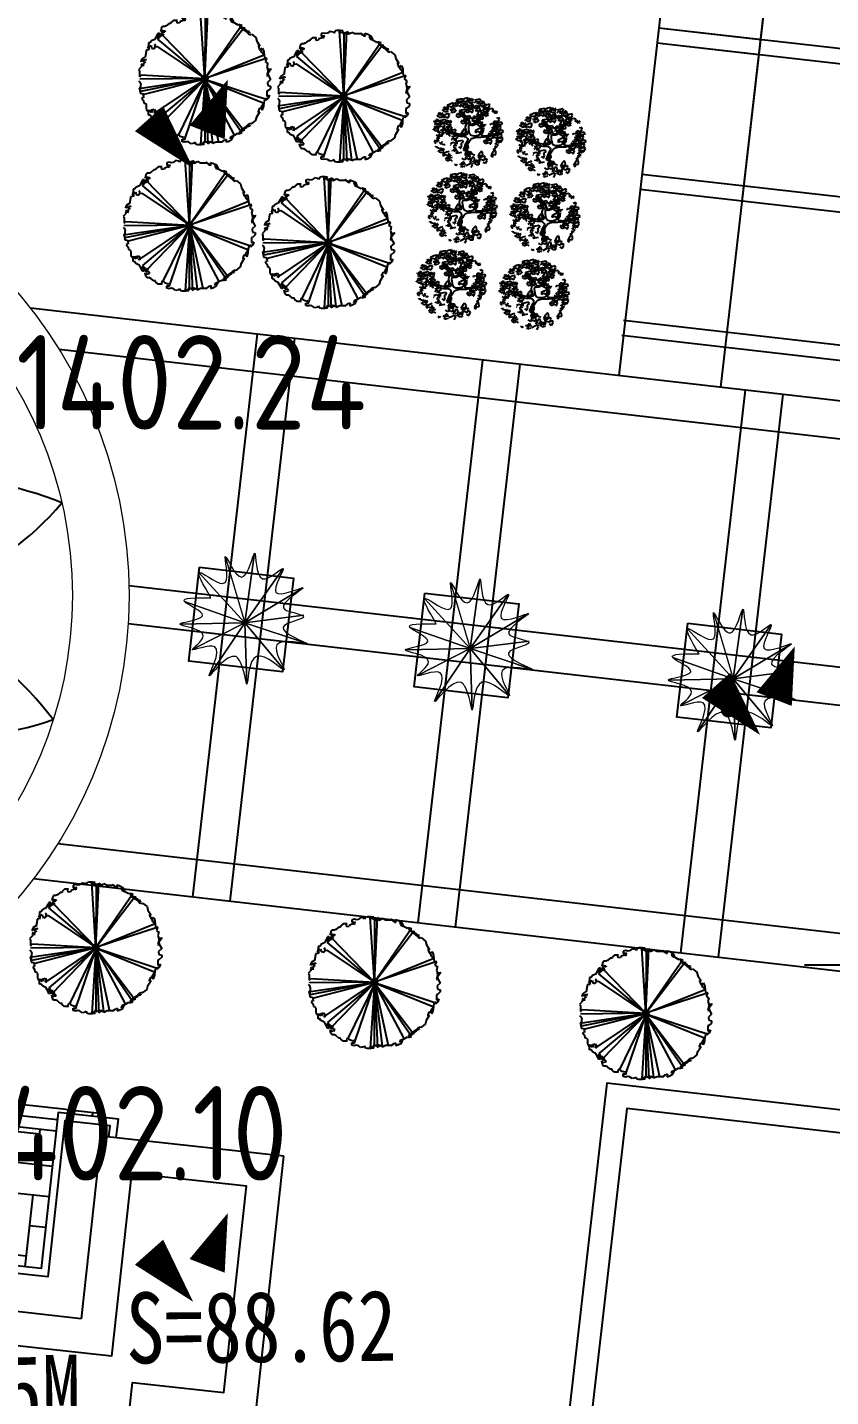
# Model space of a CAD drawing. Extents: x -2226 to 12369489, y -12501589 to 2275.
# Drawn here: x 5664006.45 to 5664027.7, y -6548018.84 to -6547982.6 of the extents above; entities that cross this region are included whole.
import ezdxf
from ezdxf.enums import TextEntityAlignment as Align

# ---------------------------------------------------------------- set-up
doc = ezdxf.new("R2010")
doc.units = 0
doc.header["$LTSCALE"] = 1000
doc.header["$MEASUREMENT"] = 0
doc.layers.get('0').update_dxf_attribs({"linetype": 'CONTINUOUS'})
for name, color, linetype in [('0-road', 33, 'CONTINUOUS'), ('0-tree', 93, 'CONTINUOUS'), ('2222', 7, 'CONTINUOUS'), ('GN-树木', 7, 'CONTINUOUS'), ('JZ', 2, 'CONTINUOUS'), ('PUB_TEXT', 7, 'CONTINUOUS'), ('TREE', 94, 'CONTINUOUS'), ('WALL', 2, 'CONTINUOUS'), ('台阶', 33, 'CONTINUOUS'), ('周边地形图', 8, 'CONTINUOUS'), ('树', 85, 'CONTINUOUS'), ('灌木', 94, 'CONTINUOUS'), ('绿线', 3, 'CONTINUOUS'), ('铺地', 25, 'CONTINUOUS')]:
    doc.layers.add(name, color=color, linetype=linetype)
doc.layers.add('景观', color=4, linetype='CONTINUOUS', lineweight=13)
doc.styles.add('HT', font='simhei.ttf', dxfattribs={"width": 0.8})
doc.styles.get("Standard").update_dxf_attribs({"font": 'GBENOR', "bigfont": 'GBCBIG'})

# ---------------------------------------------------------------- blocks, each defined once
blk = doc.blocks.new('gc090')
for points in [[(1.067, 1.447, 0, 1, 0), (0.52, 0.049, 1, 1, 0)], [(-1.016, 0.411, 1, 0, 0), (0.151, -0.902, 0, 0, 0)]]:
    blk.add_lwpolyline(points, format="xyseb")
blk = doc.blocks.new('13')
at = {"layer": 'WALL', "ltscale": 10}
for points in [[(4411217, -5844573), (4492217, -5844573), (4492217, -5831973), (4411217, -5831973)], [(4411817, -5843973), (4491617, -5843973), (4491617, -5832573), (4411817, -5832573)]]:
    blk.add_lwpolyline(points, close=True, dxfattribs=at)
blk = doc.blocks.new('ssss123')
at = {"layer": '景观'}
for radius in [9553, 8399]:
    blk.add_circle((-2618501, -7985776), radius, dxfattribs=at)
at = {"layer": '绿线', "color": 251}
blk.add_lwpolyline([(-2614602, -7978336, 0.3575), (-2617728, -7982899, 1.155828)], format="xyb", dxfattribs=at)
for radius in [2979, 2499]:
    blk.add_circle((-2618501, -7985776), radius, dxfattribs=at)
for centre, major_axis, start_param, end_param in [((-2613051, -7981342), (-1, 6503), 0.916038, 1.816366), ((-2623243, -7980856), (0, 6116), 4.359671, 5.316555), ((-2615532, -7979408), (-1, 6503), 1.367559, 2.267887), ((-2624915, -7983419), (0, 6116), 4.81129, 5.768173), ((-2620644, -7979287), (1, 6116), 3.911812, 4.868664), ((-2618686, -7978752), (2, 6503), 1.830506, 2.731202), ((-2625293, -7986528), (0, 6116), -1.010141, -0.052621), ((-2611574, -7986955), (2, 6503), 0.06475, 0.965077), ((-2617923, -7978967), (0, 6116), 3.507993, 4.464876), ((-2624260, -7989454), (0, 6116), -0.551403, 0.405502), ((-2612810, -7989897), (0, 6503), -0.393581, 0.506747), ((-2621773, -7979558), (0, 6503), 2.288324, 3.188652), ((-2614971, -7979925), (0, 6116), 3.049936, 4.006844), ((-2622352, -7991420), (0, 6116), -0.147795, 0.809088), ((-2615691, -7992216), (0, 6503), -0.926288, -0.025961), ((-2619527, -7992532), (0, 6116), 0.300227, 1.257101), ((-2618758, -7992798), (0, 6503), -1.374313, -0.473985), ((-2618758, -7992798), (0, 6503), -1.374313, -0.473985), ((-2623952, -7981343), (-1, 6503), 2.69187, 3.592035), ((-2612489, -7982528), (0, 6116), 2.517061, 3.473983), ((-2616521, -7992316), (1, 6116), 0.745022, 1.701971), ((-2616521, -7992316), (1, 6116), 0.745022, 1.701971), ((-2625334, -7984142), (0, 6503), 3.140026, 4.040349), ((-2621496, -7992132), (1, 6503), 4.505364, 5.405692), ((-2621496, -7992132), (1, 6503), 4.505364, 5.405692), ((-2611675, -7985453), (-2, 6116), 2.068915, 3.025798), ((-2611675, -7985453), (-2, 6116), 2.068915, 3.025798), ((-2625373, -7987240), (1, 6503), 3.584773, 4.485101), ((-2613811, -7990746), (0, 6116), 1.207493, 2.164348), ((-2613811, -7990746), (0, 6116), 1.207493, 1.578715), ((-2625373, -7987240), (1, 6503), 4.134293, 4.485101), ((-2623998, -7990153), (0, 6503), 4.047205, 4.947533), ((-2623998, -7990153), (0, 6503), 4.047205, 4.947533), ((-2612097, -7988160), (1, 6116), 1.665675, 2.622558), ((-2612097, -7988160), (1, 6116), 1.665675, 2.622558)]:
    blk.add_ellipse(centre, major_axis=major_axis, ratio=1, start_param=start_param, end_param=end_param, dxfattribs=at)
blk = doc.blocks.new('SEERRR')
at = {"layer": 'JZ'}
for p, q in [((4674631, -5888671), (4664341, -5888671)), ((4664341, -5888671), (4664341, -5891101)), ((4674631, -5893531), (4674631, -5888671)), ((4664341, -5891101), (4661911, -5891101)), ((4661911, -5891101), (4661911, -5898391)), ((4666771, -5898391), (4666771, -5893531)), ((4666771, -5893531), (4674631, -5893531)), ((4661911, -5898391), (4666771, -5898391))]:
    blk.add_line(p, q, dxfattribs=at)
at = {"layer": 'JZ', "linetype": 'Continuous'}
blk.add_line((4666771, -5894731), (4666777, -5894731), dxfattribs=at)
at = {"layer": 'JZ', "flags": 128}
blk.add_lwpolyline([(4673731, -5889571), (4665241, -5889571), (4665241, -5892001), (4662811, -5892001), (4662811, -5897491), (4665871, -5897491), (4665871, -5892631), (4673731, -5892631)], close=True, dxfattribs=at)
for points in [[(4666371, -5898391), (4666371, -5898891), (4667971, -5898891), (4667971, -5894731), (4675131, -5894731), (4675131, -5893131), (4674631, -5893131)], [(4666571, -5898391), (4666571, -5898691), (4667771, -5898691), (4667771, -5894531), (4674931, -5894531), (4674931, -5893331), (4674631, -5893331)]]:
    blk.add_lwpolyline(points, dxfattribs=at)
at = {"layer": '台阶', "linetype": 'Continuous', "ltscale": 5}
for p, q in [((4675231, -5893631), (4675131, -5893631)), ((4675231, -5893831), (4675131, -5893831)), ((4666871, -5898991), (4666871, -5898891)), ((4667071, -5898991), (4667071, -5898891))]:
    blk.add_line(p, q, dxfattribs=at)
at = {"layer": '铺地', "linetype": 'Continuous'}
for p, q in [((4675231, -5894531), (4675231, -5893631)), ((4674631, -5894731), (4674631, -5896659)), ((4674931, -5894731), (4674931, -5896833)), ((4675231, -5894531), (4675231, -5897006)), ((4667971, -5898391), (4671631, -5898391)), ((4667971, -5898691), (4671711, -5898691)), ((4667771, -5898991), (4666871, -5898991)), ((4667771, -5898991), (4671792, -5898991))]:
    blk.add_line(p, q, dxfattribs=at)
at = {"layer": '铺地', "linetype": 'Continuous', "ltscale": 5}
for p, q in [((4666777, -5894210), (4666771, -5894210)), ((4668403, -5896648), (4668403, -5894731)), ((4670028, -5895023), (4670028, -5894731)), ((4670841, -5895835), (4670841, -5894731)), ((4671654, -5896648), (4671654, -5894731)), ((4673279, -5895023), (4673279, -5894731)), ((4674092, -5895835), (4674092, -5894731)), ((4670841, -5895023), (4668403, -5895023)), ((4669215, -5897461), (4669215, -5895023)), ((4674092, -5895023), (4671654, -5895023)), ((4672467, -5897461), (4672467, -5895023)), ((4668403, -5895835), (4667971, -5895835)), ((4671654, -5895835), (4669215, -5895835)), ((4670028, -5898274), (4670028, -5895835)), ((4674631, -5895835), (4672467, -5895835)), ((4673279, -5897440), (4673279, -5895835)), ((4669215, -5896648), (4667971, -5896648)), ((4672467, -5896648), (4670028, -5896648)), ((4670841, -5898391), (4670841, -5896648)), ((4674631, -5896648), (4673279, -5896648)), ((4674092, -5896970), (4674092, -5896648)), ((4671631, -5898391), (4674631, -5896659)), ((4671711, -5898691), (4674931, -5896833)), ((4671792, -5898991), (4675231, -5897006)), ((4666777, -5897461), (4666771, -5897461)), ((4670028, -5897461), (4667971, -5897461)), ((4668403, -5898391), (4668403, -5897461)), ((4673242, -5897461), (4670841, -5897461)), ((4671654, -5898378), (4671654, -5897461)), ((4670841, -5898274), (4668403, -5898274)), ((4669215, -5898391), (4669215, -5898274)), ((4671835, -5898274), (4671654, -5898274))]:
    blk.add_line(p, q, dxfattribs=at)
blk = doc.blocks.new('卫矛')
at = {"layer": 'TREE', "color": 92, "lineweight": 0}
for p, q in [((-0.493, 1.042), (-0.028, -0.054)), ((-0.028, -0.054), (0.003, 1.159)), ((0.003, 1.159), (-0.028, -0.054)), ((-0.028, -0.054), (0.52, 0.951)), ((0.52, 0.951), (-0.028, -0.054)), ((-0.028, -0.054), (-0.912, 0.717)), ((-0.028, -0.054), (0.902, 0.66)), ((0.902, 0.66), (-0.028, -0.054)), ((-0.028, -0.054), (-1.103, 0.189)), ((-1.103, 0.189), (-0.028, -0.054)), ((-0.028, -0.054), (0.968, 0.189)), ((0.968, 0.189), (-0.028, -0.054)), ((-0.028, -0.054), (-1.139, -0.205)), ((-1.139, -0.205), (-0.028, -0.054)), ((-0.028, -0.054), (-0.875, -0.618)), ((-0.875, -0.618), (-0.028, -0.054)), ((-0.028, -0.054), (-0.534, -1.033)), ((-0.534, -1.033), (-0.028, -0.054)), ((-0.028, -0.054), (0.129, -1.104)), ((0.129, -1.104), (-0.028, -0.054)), ((-0.028, -0.054), (0.738, -0.782)), ((0.738, -0.782), (-0.028, -0.054)), ((-0.028, -0.054), (1.078, -0.29)), ((1.078, -0.29), (-0.028, -0.054))]:
    blk.add_line(p, q, dxfattribs=at)
blk.add_open_spline([(-0.659, 0.305), (-0.914, 0.278), (-1.387, 0.227), (-0.445, -0.025), (-1.523, -0.251), (-0.449, -0.228), (-1.095, -0.781), (-0.227, -0.262), (-0.743, -1.474), (-0.237, -0.527), (0.043, -0.784), (0.184, -1.438), (0.053, -0.255), (1.023, -1.063), (0.231, -0.174), (1.538, -0.381), (0.253, -0.078), (1.156, 0.165), (0.771, 0.216), (0.429, 0.277), (1.269, 0.913), (0.188, 0.235), (0.705, 1.24), (0.076, 0.418), (0.009, 1.564), (-0.087, 0.342), (-0.658, 1.394), (-0.226, 0.307), (-1.121, 0.926), (-0.814, 0.513), (-0.659, 0.305)], degree=3, knots=[0, 0, 0, 0, 789.599617, 1468.1889, 2185.683253, 2966.644267, 3488.865037, 4163.95761, 5037.701018, 6009.288263, 6168.27283, 6910.292798, 7787.326321, 8694.876024, 9465.180434, 10363.141537, 11223.683602, 11903.730678, 12278.742471, 12556.868734, 13397.199445, 14216.451517, 14956.571912, 15638.779964, 16432.649257, 17243.169237, 18024.859298, 18801.328114, 19602.91567, 20418.43355, 20418.43355, 20418.43355, 20418.43355], dxfattribs=at)
blk = doc.blocks.new('wqeqweq')
at = {"layer": '0-tree', "color": 76}
for p, q in [((164050, -121836), (163967, -121908)), ((164143, -121836), (164050, -121836)), ((164184, -121836), (164143, -121836)), ((164163, -121856), (164184, -121836)), ((164380, -121836), (164266, -121877)), ((164421, -121681), (164339, -121702)), ((164339, -121702), (164339, -121784)), ((164339, -121784), (164390, -121784)), ((164421, -121856), (164380, -121836)), ((164390, -121784), (164411, -121753)), ((164411, -121753), (164442, -121815)), ((164483, -121702), (164421, -121681)), ((164442, -121815), (164421, -121825)), ((164421, -121825), (164421, -121856)), ((164545, -121691), (164483, -121702)), ((164638, -121629), (164545, -121691)), ((164741, -121650), (164638, -121629)), ((164762, -121681), (164741, -121650)), ((164803, -121609), (164762, -121681)), ((164855, -121598), (164803, -121609)), ((164979, -121598), (164855, -121598)), ((165084, -123763), (164948, -121609)), ((164948, -121609), (164969, -121650)), ((164969, -121650), (165031, -121660)), ((165062, -121609), (164979, -121598)), ((165031, -121660), (165062, -121691)), ((165041, -121640), (165062, -121609)), ((165041, -121691), (165041, -121640)), ((165092, -121681), (165041, -121691)), ((165062, -121691), (165092, -121691)), ((165084, -123763), (165185, -121629)), ((165092, -121691), (165084, -123763)), ((165123, -121660), (165092, -121681)), ((165154, -121691), (165123, -121660)), ((165144, -121733), (165154, -121691)), ((165185, -121629), (165258, -121681)), ((165258, -121681), (165196, -121702)), ((165196, -121702), (165247, -121712)), ((165247, -121712), (165330, -121671)), ((165330, -121671), (165351, -121650)), ((165351, -121650), (165454, -121702)), ((165454, -121702), (165516, -121702)), ((165516, -121702), (165536, -121702)), ((165536, -121702), (165660, -121702)), ((165722, -121753), (165640, -121681)), ((165640, -121681), (165733, -121753)), ((165660, -121702), (165722, -121753)), ((165733, -121753), (165753, -121774)), ((165753, -121774), (165805, -121774)), ((165805, -121774), (165784, -121691)), ((165784, -121691), (165857, -121712)), ((165857, -121712), (165980, -121774)), ((166032, -121898), (165929, -121794)), ((165929, -121794), (165960, -121877)), ((165980, -121774), (166032, -121898)), ((163533, -122269), (163492, -122352)), ((163585, -122259), (163533, -122269)), ((163533, -122455), (163647, -122279)), ((163585, -122331), (163585, -122259)), ((163647, -122104), (163626, -122207)), ((163626, -122207), (163647, -122166)), ((163688, -122042), (163647, -122104)), ((163647, -122166), (163709, -122176)), ((163647, -122279), (165084, -123763)), ((163730, -122290), (163647, -122352)), ((163761, -122228), (163657, -122238)), ((163657, -122238), (163657, -122269)), ((163657, -122269), (163657, -122290)), ((163657, -122290), (163730, -122290)), ((163761, -122042), (163688, -122042)), ((163709, -122176), (163771, -122187)), ((163812, -122021), (163761, -122042)), ((163771, -122187), (163761, -122228)), ((163905, -121939), (163812, -122021)), ((163967, -121939), (163905, -121939)), ((163967, -121908), (163967, -121939)), ((164174, -121929), (164163, -121856)), ((164246, -121918), (164174, -121929)), ((164266, -121877), (164246, -121918)), ((166311, -121991), (165084, -123763)), ((165084, -123763), (166383, -122063)), ((165960, -121877), (166063, -121918)), ((166063, -121918), (166177, -121980)), ((166177, -121980), (166197, -121960)), ((166197, -121960), (166311, -121991)), ((166301, -122032), (166228, -121970)), ((166228, -121970), (166228, -122021)), ((166228, -122021), (166311, -122104)), ((166332, -122094), (166301, -122032)), ((166311, -122104), (166435, -122187)), ((166466, -122166), (166332, -122094)), ((166383, -122063), (166383, -122145)), ((166383, -122145), (166466, -122187)), ((166435, -122187), (166528, -122279)), ((166486, -122197), (166466, -122166)), ((166466, -122187), (166559, -122248)), ((166569, -122218), (166486, -122197)), ((166528, -122279), (166600, -122310)), ((166559, -122248), (166569, -122218)), ((166600, -122310), (166631, -122290)), ((166631, -122290), (166776, -122403)), ((163244, -122713), (163193, -122713)), ((163193, -122713), (163244, -122806)), ((163203, -122744), (163306, -122672)), ((163224, -122682), (163203, -122744)), ((163275, -122579), (163224, -122579)), ((163224, -122579), (163224, -122682)), ((163244, -122775), (163244, -122713)), ((163317, -122517), (163275, -122579)), ((163306, -122672), (163327, -122754)), ((163399, -122475), (163317, -122517)), ((163327, -122754), (163409, -122775)), ((163430, -122465), (163399, -122475)), ((163409, -122775), (163451, -122702)), ((163451, -122651), (163420, -122630)), ((163420, -122630), (163440, -122713)), ((163492, -122352), (163430, -122465)), ((163440, -122713), (163513, -122702)), ((163451, -122702), (163451, -122651)), ((163513, -122372), (163585, -122331)), ((163554, -122434), (163513, -122372)), ((163513, -122702), (165084, -123763)), ((165084, -123763), (163533, -122455)), ((163585, -122393), (163554, -122434)), ((163595, -122362), (163585, -122393)), ((163647, -122352), (163595, -122362)), ((166776, -122403), (166807, -122527)), ((166807, -122527), (166910, -122692)), ((166910, -122692), (166858, -122672)), ((166858, -122672), (166858, -122692)), ((166858, -122692), (166899, -122795)), ((166920, -122816), (166982, -122754)), ((166982, -122754), (167013, -122806)), ((162996, -123115), (162976, -123208)), ((162976, -123208), (162986, -123177)), ((162986, -123177), (163162, -123136)), ((163120, -123033), (162996, -123115)), ((163162, -123136), (163038, -123167)), ((163038, -123167), (163110, -123208)), ((163110, -123208), (163100, -123239)), ((163141, -122868), (163120, -122991)), ((163120, -122991), (163120, -123033)), ((163244, -122806), (163141, -122826)), ((163141, -122826), (163141, -122868)), ((165084, -123763), (167044, -122971)), ((167147, -123084), (165084, -123763)), ((166899, -122795), (166920, -122816)), ((166972, -122899), (166930, -122785)), ((167044, -122971), (166972, -122899)), ((167013, -122806), (167034, -122878)), ((167034, -122878), (167044, -123002)), ((167044, -123002), (167065, -123084)), ((167065, -123084), (167127, -123095)), ((167127, -123105), (167085, -123198)), ((167085, -123198), (167127, -123229)), ((167127, -123095), (167147, -123084)), ((162996, -123363), (162893, -123476)), ((162893, -123476), (162924, -123507)), ((162924, -123507), (162924, -123631)), ((162924, -123631), (162924, -123703)), ((162924, -123703), (162986, -123641)), ((163017, -123270), (162976, -123322)), ((162976, -123322), (162996, -123363)), ((162986, -123641), (165084, -123763)), ((163048, -123353), (163017, -123270)), ((163058, -123260), (163048, -123353)), ((163100, -123239), (163058, -123239)), ((163058, -123239), (163058, -123260)), ((167127, -123229), (167168, -123249)), ((167168, -123249), (167137, -123373)), ((167137, -123373), (167158, -123425)), ((167168, -123538), (167137, -123662)), ((167137, -123662), (167168, -123672)), ((167158, -123425), (167168, -123538)), ((167281, -123445), (167168, -123590)), ((167168, -123672), (167178, -123559)), ((167168, -123590), (167189, -123672)), ((167178, -123456), (167281, -123445)), ((167178, -123559), (167178, -123456)), ((162893, -123837), (162934, -123879)), ((162955, -124095), (162914, -124064)), ((162914, -124064), (162934, -124157)), ((162934, -123879), (162965, -123951)), ((162955, -123786), (162945, -123755)), ((162955, -124023), (162945, -124075)), ((162945, -124075), (162976, -124075)), ((165084, -123763), (162955, -123786)), ((165084, -123763), (162955, -124188)), ((162965, -123951), (162955, -123992)), ((162955, -123992), (162955, -124023)), ((162955, -124147), (162955, -124095)), ((162976, -124075), (165084, -123763)), ((165041, -123788), (163065, -124290)), ((163513, -124849), (165084, -123788)), ((165084, -123788), (163533, -125096)), ((163647, -125272), (165084, -123788)), ((165106, -123778), (164211, -125622)), ((165078, -123825), (164426, -125734)), ((165084, -123788), (164948, -125942)), ((165092, -125860), (165084, -123788)), ((165084, -123788), (165185, -125922)), ((166311, -125561), (165084, -123788)), ((165084, -123788), (166383, -125488)), ((167147, -124467), (165084, -123788)), ((165084, -123788), (167044, -124580)), ((165087, -123778), (165534, -125864)), ((165087, -123797), (166056, -125631)), ((165087, -123806), (165339, -125883)), ((167261, -123796), (167158, -123889)), ((167158, -123889), (167168, -123992)), ((167168, -123992), (167261, -124013)), ((167261, -124085), (167168, -124168)), ((167189, -123672), (167261, -123796)), ((167261, -124013), (167261, -124085)), ((162934, -124157), (162945, -124250)), ((162945, -124250), (163017, -124261)), ((162955, -124188), (162955, -124147)), ((163027, -124384), (162996, -124405)), ((162996, -124405), (163058, -124488)), ((163017, -124261), (163079, -124281)), ((163058, -124395), (163027, -124384)), ((163089, -124291), (163048, -124302)), ((163048, -124302), (163058, -124395)), ((163058, -124488), (163069, -124570)), ((163079, -124281), (163089, -124291)), ((167034, -124673), (167044, -124549)), ((167044, -124549), (167065, -124467)), ((167065, -124467), (167127, -124457)), ((167137, -124446), (167096, -124426)), ((167096, -124426), (167096, -124488)), ((167127, -124457), (167147, -124467)), ((167168, -124168), (167137, -124178)), ((167137, -124178), (167137, -124343)), ((167137, -124343), (167158, -124343)), ((167178, -124415), (167137, -124446)), ((167158, -124343), (167220, -124312)), ((167220, -124312), (167178, -124415)), ((163069, -124570), (163100, -124570)), ((163100, -124570), (163141, -124601)), ((163141, -124601), (163151, -124642)), ((163151, -124642), (163151, -124735)), ((163151, -124735), (163162, -124818)), ((163162, -124818), (163358, -124807)), ((163224, -124869), (163203, -124807)), ((163203, -124807), (163306, -124880)), ((163224, -124972), (163224, -124869)), ((163275, -124972), (163224, -124972)), ((163317, -125034), (163275, -124972)), ((163306, -124880), (163327, -124797)), ((163327, -124797), (163409, -124776)), ((163358, -124807), (163337, -124880)), ((163409, -124776), (163451, -124849)), ((163420, -124921), (163440, -124838)), ((163451, -124900), (163420, -124921)), ((163440, -124838), (163513, -124849)), ((163451, -124849), (163451, -124900)), ((166807, -125024), (166910, -124859)), ((166858, -124859), (166899, -124756)), ((166910, -124859), (166858, -124880)), ((166858, -124880), (166858, -124859)), ((166899, -124756), (166920, -124735)), ((166920, -124735), (166982, -124797)), ((166972, -124653), (166930, -124766)), ((167044, -124580), (166972, -124653)), ((166982, -124797), (167013, -124745)), ((167013, -124745), (167034, -124673)), ((163399, -125076), (163317, -125034)), ((163430, -125086), (163399, -125076)), ((163492, -125199), (163430, -125086)), ((163533, -125282), (163492, -125199)), ((163554, -125117), (163513, -125179)), ((163513, -125179), (163585, -125220)), ((163533, -125096), (163647, -125272)), ((163585, -125292), (163533, -125282)), ((163585, -125158), (163554, -125117)), ((163595, -125189), (163585, -125158)), ((163585, -125220), (163585, -125292)), ((163647, -125199), (163595, -125189)), ((163647, -125447), (163626, -125344)), ((163626, -125344), (163647, -125385)), ((163730, -125261), (163647, -125199)), ((163647, -125385), (163709, -125375)), ((163688, -125509), (163647, -125447)), ((163657, -125282), (163657, -125261)), ((163657, -125261), (163730, -125261)), ((163657, -125313), (163657, -125282)), ((163761, -125323), (163657, -125313)), ((163709, -125375), (163771, -125365)), ((163771, -125365), (163761, -125323)), ((166228, -125530), (166311, -125447)), ((166332, -125457), (166301, -125519)), ((166311, -125447), (166435, -125365)), ((166466, -125385), (166332, -125457)), ((166383, -125406), (166466, -125365)), ((166383, -125488), (166383, -125406)), ((166435, -125365), (166528, -125272)), ((166466, -125365), (166559, -125303)), ((166486, -125354), (166466, -125385)), ((166569, -125334), (166486, -125354)), ((166528, -125272), (166600, -125241)), ((166559, -125303), (166569, -125334)), ((166600, -125241), (166631, -125261)), ((166631, -125261), (166776, -125148)), ((166776, -125148), (166807, -125024)), ((163761, -125509), (163688, -125509)), ((163812, -125530), (163761, -125509)), ((163905, -125612), (163812, -125530)), ((163967, -125612), (163905, -125612)), ((163967, -125643), (163967, -125612)), ((164050, -125715), (163967, -125643)), ((164143, -125715), (164050, -125715)), ((164184, -125715), (164143, -125715)), ((164174, -125623), (164163, -125695)), ((164163, -125695), (164184, -125715)), ((164246, -125633), (164174, -125623)), ((164266, -125674), (164246, -125633)), ((164380, -125715), (164266, -125674)), ((164339, -125850), (164339, -125767)), ((164339, -125767), (164390, -125767)), ((164421, -125870), (164339, -125850)), ((164421, -125695), (164380, -125715)), ((164390, -125767), (164411, -125798)), ((164411, -125798), (164442, -125736)), ((164421, -125726), (164421, -125695)), ((164442, -125736), (164421, -125726)), ((164483, -125850), (164421, -125870)), ((164545, -125860), (164483, -125850)), ((164638, -125922), (164545, -125860)), ((164741, -125901), (164638, -125922)), ((164762, -125870), (164741, -125901)), ((164803, -125942), (164762, -125870)), ((164948, -125942), (164969, -125901)), ((164969, -125901), (165031, -125891)), ((165031, -125891), (165062, -125860)), ((165092, -125870), (165041, -125860)), ((165041, -125860), (165041, -125911)), ((165041, -125911), (165062, -125942)), ((165062, -125860), (165092, -125860)), ((165123, -125891), (165092, -125870)), ((165154, -125860), (165123, -125891)), ((165144, -125819), (165154, -125860)), ((165185, -125922), (165258, -125870)), ((165196, -125850), (165247, -125839)), ((165258, -125870), (165196, -125850)), ((165247, -125839), (165330, -125880)), ((165330, -125880), (165351, -125901)), ((165351, -125901), (165454, -125850)), ((165454, -125850), (165516, -125850)), ((165516, -125850), (165536, -125850)), ((165536, -125850), (165660, -125850)), ((165722, -125798), (165640, -125870)), ((165640, -125870), (165733, -125798)), ((165660, -125850), (165722, -125798)), ((165733, -125798), (165753, -125777)), ((165753, -125777), (165805, -125777)), ((165805, -125777), (165784, -125860)), ((165784, -125860), (165857, -125839)), ((165857, -125839), (165980, -125777)), ((166032, -125653), (165929, -125757)), ((165929, -125757), (165960, -125674)), ((165960, -125674), (166063, -125633)), ((165980, -125777), (166032, -125653)), ((166063, -125633), (166177, -125571)), ((166177, -125571), (166197, -125592)), ((166197, -125592), (166311, -125561)), ((166301, -125519), (166228, -125581)), ((166228, -125581), (166228, -125530)), ((164855, -125953), (164803, -125942)), ((164979, -125953), (164855, -125953)), ((165062, -125942), (164979, -125953))]:
    blk.add_line(p, q, dxfattribs=at)
for centre, radius in [((165069, -123732), 75.1), ((165078, -123769), 85.9), ((165056, -123787), 34.9), ((165106, -123778), 75.1), ((165083, -123767), 42.8)]:
    blk.add_circle(centre, radius, dxfattribs=at)
blk = doc.blocks.new('银杏')
at = {"layer": '树'}
for p, q in [((-1779, 2121), (-1842, 2086)), ((-1842, 2086), (-1809, 1967)), ((-1740, 1990), (-1779, 2121)), ((-1683, 2006), (-1688, 1927)), ((-2357, 1231), (-2239, 1343)), ((-2256, 1196), (-2357, 1231)), ((-2259, 965), (-2192, 1109)), ((-2192, 1109), (-2256, 1196)), ((-2239, 1343), (-1859, 1218)), ((-2061, 1197), (-2140, 1016)), ((-2140, 1016), (-2026, 987)), ((-2083, 1544), (-2043, 1655)), ((-1993, 1335), (-2083, 1544)), ((-1881, 1022), (-2061, 1197)), ((-2043, 1655), (-1862, 1582)), ((-1803, 1402), (-1993, 1335)), ((-1859, 1218), (-1881, 1022)), ((-1809, 1967), (-1796, 1913)), ((-1679, 1285), (-1803, 1402)), ((-1728, 1313), (-1791, 1278)), ((-1791, 1278), (-1757, 1159)), ((-1744, 1105), (-1774, 1012)), ((-1774, 1012), (-1761, 989)), ((-1757, 1159), (-1744, 1105)), ((-1688, 1927), (-1740, 1990)), ((-1688, 1182), (-1728, 1313)), ((-1637, 1119), (-1688, 1182)), ((-1632, 1198), (-1637, 1119)), ((-1517, 1139), (-1556, 1210)), ((-1422, 1085), (-1517, 1139)), ((1861, 1070), (2241, 945)), ((1957, 1990), (1896, 1865)), ((2040, 1929), (1957, 1990)), ((1967, 1706), (2100, 1703)), ((1971, 1876), (2040, 1899)), ((2105, 1752), (2010, 1806)), ((2040, 1899), (2040, 1929)), ((2100, 1703), (2105, 1752)), ((2231, 1413), (2226, 1333)), ((2292, 1538), (2231, 1413)), ((2375, 1477), (2292, 1538)), ((2303, 1254), (2436, 1251)), ((2307, 1424), (2376, 1447)), ((2346, 1354), (2307, 1424)), ((2441, 1300), (2346, 1354)), ((2418, 1049), (2357, 941)), ((2376, 1447), (2375, 1477)), ((2487, 1029), (2418, 1049)), ((2422, 909), (2487, 1029)), ((2436, 1251), (2441, 1300)), ((-2494, 659), (-2376, 771)), ((-2392, 624), (-2494, 659)), ((-2328, 537), (-2392, 624)), ((-2376, 771), (-1995, 646)), ((-2197, 626), (-2276, 444)), ((-2276, 444), (-2162, 416)), ((-2212, 762), (-2259, 965)), ((-2180, 764), (-2212, 762)), ((-2018, 450), (-2197, 626)), ((-2030, 848), (-2180, 764)), ((-1976, 168), (-2166, 276)), ((-2162, 416), (-2009, 287)), ((-2080, 857), (-1962, 968)), ((-1979, 821), (-2080, 857)), ((-1839, 740), (-2030, 848)), ((-2026, 987), (-1873, 859)), ((-1995, 646), (-2018, 450)), ((-2009, 287), (-1897, 410)), ((-1982, 590), (-1915, 735)), ((-1935, 388), (-1982, 590)), ((-1915, 735), (-1979, 821)), ((-1806, 246), (-1976, 168)), ((-1962, 968), (-1582, 843)), ((-1903, 390), (-1935, 388)), ((-1753, 473), (-1903, 390)), ((-1897, 410), (-1806, 246)), ((-1873, 859), (-1761, 982)), ((-1784, 823), (-1863, 641)), ((-1863, 641), (-1749, 613)), ((-1670, 818), (-1839, 740)), ((-1801, 161), (-1683, 273)), ((-1700, 126), (-1801, 161)), ((-1604, 647), (-1784, 823)), ((-1761, 989), (-1673, 977)), ((-1761, 982), (-1670, 818)), ((-1562, 365), (-1753, 473)), ((-1749, 613), (-1596, 484)), ((-1703, -105), (-1635, 39)), ((-1635, 39), (-1700, 126)), ((-1683, 273), (-1302, 148)), ((-1596, 484), (-1484, 607)), ((-1504, 128), (-1584, -54)), ((-1393, 444), (-1562, 365)), ((-1325, -48), (-1504, 128)), ((-1302, 148), (-1325, -48)), ((-1032, 733), (-925, 716)), ((1075, 115), (986, 324)), ((1026, 434), (1207, 361)), ((1266, 182), (1075, 115)), ((1207, 361), (1450, 200)), ((1390, 65), (1266, 182)), ((1291, 513), (1345, 441)), ((1345, 441), (1409, 354)), ((1450, 200), (1390, 65)), ((1409, 354), (1469, 406)), ((1481, 30), (1453, -18)), ((1469, 406), (1560, 310)), ((1471, 517), (1479, 598)), ((1530, 569), (1471, 517)), ((1542, 137), (1481, 30)), ((1662, 614), (1530, 569)), ((1611, 118), (1542, 137)), ((1546, -3), (1611, 118)), ((1560, 310), (1599, 341)), ((1570, 446), (1592, 524)), ((1599, 341), (1570, 446)), ((1592, 524), (1657, 491)), ((1663, 263), (1656, 237)), ((1656, 237), (1710, 166)), ((1657, 491), (1678, 513)), ((1678, 513), (1662, 614)), ((1751, 307), (1663, 263)), ((1710, 166), (1774, 78)), ((1779, 354), (1751, 307)), ((1840, 462), (1779, 354)), ((1834, 130), (1926, 35)), ((1904, 68), (1835, 87)), ((1836, 241), (1844, 322)), ((1896, 293), (1836, 241)), ((1839, -53), (1904, 68)), ((1909, 442), (1840, 462)), ((1841, 692), (1909, 836)), ((1888, 489), (1841, 692)), ((1844, 322), (1909, 442)), ((1920, 491), (1888, 489)), ((2028, 339), (1896, 293)), ((2070, 575), (1920, 491)), ((1926, 35), (1964, 65)), ((1935, 171), (1957, 248)), ((1964, 65), (1935, 171)), ((1957, 248), (2022, 215)), ((2040, 924), (1960, 743)), ((1960, 743), (2075, 715)), ((2022, 215), (2043, 237)), ((2043, 237), (2028, 339)), ((2219, 749), (2040, 924)), ((2261, 467), (2070, 575)), ((2075, 715), (2228, 586)), ((2100, 39), (2141, 149)), ((2190, -170), (2100, 39)), ((2141, 149), (2322, 76)), ((2241, 945), (2219, 749)), ((2228, 586), (2339, 709)), ((2242, 849), (2234, 823)), ((2234, 823), (2288, 752)), ((2329, 894), (2242, 849)), ((2318, 508), (2255, 474)), ((2255, 474), (2288, 355)), ((2430, 545), (2261, 467)), ((2302, 301), (2271, 208)), ((2271, 208), (2284, 184)), ((2284, 184), (2373, 173)), ((2288, 752), (2352, 665)), ((2288, 355), (2302, 301)), ((2357, 378), (2318, 508)), ((2357, 941), (2329, 894)), ((2339, 709), (2430, 545)), ((2352, 665), (2412, 717)), ((2409, 314), (2357, 378)), ((2373, 173), (2480, 156)), ((2414, 394), (2409, 314)), ((2412, 717), (2504, 621)), ((2414, 827), (2422, 909)), ((2474, 880), (2414, 827)), ((2475, 519), (2414, 394)), ((2606, 925), (2474, 880)), ((2558, 458), (2475, 519)), ((2480, 156), (2486, 235)), ((2486, 235), (2618, 232)), ((2490, 405), (2558, 428)), ((2529, 335), (2490, 405)), ((2504, 621), (2542, 652)), ((2513, 757), (2535, 834)), ((2542, 652), (2513, 757)), ((2624, 281), (2529, 335)), ((2535, 834), (2600, 802)), ((2558, 428), (2558, 458)), ((2600, 802), (2621, 824)), ((2621, 824), (2606, 925)), ((2618, 232), (2624, 281)), ((-2057, -91), (-2057, -60)), ((-1655, -308), (-1703, -105)), ((-1624, -306), (-1655, -308)), ((-1474, -222), (-1624, -306)), ((-1584, -54), (-1469, -82)), ((-1283, -330), (-1474, -222)), ((-1469, -82), (-1316, -211)), ((-1316, -211), (-1204, -88)), ((-1114, -251), (-1283, -330)), ((-1204, -88), (-1114, -251)), ((-1177, -1203), (-1135, -979)), ((-1135, -979), (-1041, -910)), ((-1041, -910), (-930, -1071)), ((325, -413), (443, -302)), ((426, -448), (325, -413)), ((423, -679), (490, -535)), ((490, -535), (426, -448)), ((443, -302), (823, -427)), ((652, -797), (502, -880)), ((749, -124), (867, -13)), ((851, -160), (749, -124)), ((860, -932), (799, -1040)), ((823, -427), (801, -622)), ((809, -786), (921, -662)), ((1012, -826), (843, -905)), ((848, -391), (915, -246)), ((895, -593), (848, -391)), ((915, -246), (851, -160)), ((928, -952), (860, -932)), ((864, -1072), (928, -952)), ((867, -13), (1248, -138)), ((926, -591), (895, -593)), ((921, -662), (1012, -826)), ((1077, -508), (926, -591)), ((1046, -158), (967, -340)), ((967, -340), (1081, -368)), ((1225, -334), (1046, -158)), ((1267, -616), (1077, -508)), ((1277, -702), (1214, -737)), ((1365, -62), (1358, -88)), ((1453, -18), (1365, -62)), ((1662, -709), (1754, -805)), ((1754, -805), (1792, -774)), ((1792, -774), (1763, -669)), ((1924, -715), (1877, -513)), ((2023, -36), (1891, -81)), ((1896, -135), (2277, -260)), ((1955, -713), (1924, -715)), ((2004, -715), (1942, -750)), ((1953, -127), (2017, -159)), ((2106, -630), (1955, -713)), ((2017, -159), (2039, -138)), ((2039, -138), (2023, -36)), ((2254, -456), (2075, -280)), ((2110, -490), (2263, -619)), ((2167, -1068), (2172, -988)), ((2172, -988), (2305, -991)), ((2381, -103), (2190, -170)), ((2277, -260), (2254, -456)), ((2263, -619), (2375, -496)), ((2466, -659), (2296, -738)), ((2305, -991), (2311, -942)), ((2375, -496), (2466, -659)), ((770, -1087), (683, -1132)), ((799, -1040), (770, -1087)), ((856, -1153), (864, -1072)), ((915, -1101), (856, -1153)), ((1047, -1055), (915, -1101)), ((1025, -1624), (1139, -1652)), ((1063, -1157), (1047, -1055)), ((1354, -1538), (1264, -1328)), ((1305, -1218), (1486, -1291)), ((1762, -1019), (1700, -1054)), ((1700, -1054), (1733, -1173)), ((1746, -1227), (1716, -1320)), ((1733, -1173), (1746, -1227)), ((1802, -1150), (1762, -1019)), ((1853, -1213), (1802, -1150)), ((1859, -1134), (1853, -1213)), ((1920, -1008), (1859, -1134)), ((2003, -1069), (1920, -1008)), ((1930, -1293), (2063, -1295)), ((1934, -1122), (2003, -1100)), ((1973, -1193), (1934, -1122)), ((1958, -1015), (1971, -1039)), ((2068, -1247), (1973, -1193)), ((2003, -1100), (2003, -1069)), ((2060, -1051), (2167, -1068)), ((2063, -1295), (2068, -1247))]:
    blk.add_line(p, q, dxfattribs=at)
at = {"layer": '树', "color": 60}
for p, q in [((-1622, 2132), (-1683, 2006)), ((-1539, 2071), (-1622, 2132)), ((-1608, 2018), (-1539, 2040)), ((-1574, 2147), (-1456, 2259)), ((-1473, 2112), (-1574, 2147)), ((-1539, 2040), (-1539, 2071)), ((-1456, 2259), (-1076, 2134)), ((-1098, 1938), (-1277, 2114)), ((-1267, 2458), (-1227, 2569)), ((-1177, 2249), (-1267, 2458)), ((-1227, 2569), (-1046, 2496)), ((-987, 2316), (-1177, 2249)), ((-1078, 2297), (-1141, 2262)), ((-1141, 2262), (-1107, 2143)), ((-1094, 2089), (-1124, 1996)), ((-1107, 2143), (-1094, 2089)), ((-1076, 2134), (-1098, 1938)), ((-1039, 2166), (-1078, 2297)), ((-1046, 2496), (-803, 2334)), ((-987, 2103), (-1039, 2166)), ((-863, 2199), (-987, 2316)), ((-982, 2182), (-987, 2103)), ((-921, 2308), (-982, 2182)), ((-927, 2533), (-934, 2507)), ((-934, 2507), (-880, 2436)), ((-839, 2577), (-927, 2533)), ((-838, 2247), (-921, 2308)), ((-915, 1944), (-910, 2023)), ((-910, 2023), (-777, 2020)), ((-906, 2194), (-837, 2216)), ((-867, 2123), (-906, 2194)), ((-880, 2436), (-816, 2348)), ((-772, 2069), (-867, 2123)), ((-803, 2334), (-863, 2199)), ((-811, 2624), (-839, 2577)), ((-837, 2216), (-838, 2247)), ((-816, 2348), (-756, 2400)), ((-750, 2732), (-811, 2624)), ((-777, 2020), (-772, 2069)), ((-756, 2400), (-664, 2305)), ((-754, 2511), (-746, 2592)), ((-694, 2563), (-754, 2511)), ((-681, 2712), (-750, 2732)), ((-746, 2592), (-681, 2712)), ((-700, 1973), (-606, 2042)), ((-562, 2609), (-694, 2563)), ((-664, 2305), (-626, 2335)), ((-655, 2441), (-633, 2518)), ((-626, 2335), (-655, 2441)), ((-633, 2518), (-568, 2485)), ((-621, 2729), (-503, 2841)), ((-520, 2694), (-621, 2729)), ((-601, 2142), (-609, 2116)), ((-609, 2116), (-555, 2045)), ((-606, 2042), (-495, 1881)), ((-514, 2186), (-601, 2142)), ((-568, 2485), (-547, 2507)), ((-547, 2507), (-562, 2609)), ((-555, 2045), (-491, 1957)), ((-523, 2463), (-456, 2607)), ((-476, 2260), (-523, 2463)), ((-456, 2607), (-520, 2694)), ((-486, 2234), (-514, 2186)), ((-503, 2841), (-123, 2715)), ((-491, 1957), (-431, 2010)), ((-425, 2341), (-486, 2234)), ((-444, 2262), (-476, 2260)), ((-294, 2345), (-444, 2262)), ((-431, 2010), (-339, 1914)), ((-429, 2120), (-421, 2201)), ((-369, 2172), (-429, 2120)), ((-356, 2322), (-425, 2341)), ((-421, 2201), (-356, 2322)), ((-325, 2695), (-404, 2514)), ((-404, 2514), (-290, 2485)), ((-237, 2218), (-369, 2172)), ((-330, 2050), (-308, 2127)), ((-300, 1944), (-330, 2050)), ((-145, 2520), (-325, 2695)), ((-308, 2127), (-243, 2094)), ((-103, 2237), (-294, 2345)), ((-243, 2094), (-222, 2116)), ((-222, 2116), (-237, 2218)), ((-105, 2233), (-206, 2268)), ((-108, 2002), (-41, 2146)), ((-61, 1799), (-108, 2002)), ((-41, 2146), (-105, 2233)), ((66, 2316), (-103, 2237)), ((-88, 2380), (292, 2255)), ((-25, 2480), (66, 2316)), ((64, 2824), (2, 2789)), ((2, 2789), (35, 2670)), ((90, 2235), (11, 2053)), ((11, 2053), (125, 2025)), ((48, 2617), (18, 2524)), ((31, 2500), (120, 2488)), ((35, 2670), (48, 2617)), ((104, 2693), (64, 2824)), ((270, 2059), (90, 2235)), ((155, 2630), (104, 2693)), ((120, 2488), (227, 2471)), ((125, 2025), (278, 1896)), ((161, 2710), (155, 2630)), ((222, 2835), (161, 2710)), ((305, 2774), (222, 2835)), ((227, 2471), (232, 2551)), ((232, 2551), (365, 2548)), ((236, 2721), (305, 2744)), ((275, 2651), (236, 2721)), ((292, 2255), (270, 2059)), ((371, 2597), (275, 2651)), ((278, 1896), (390, 2019)), ((305, 2744), (305, 2774)), ((352, 2733), (392, 2843)), ((442, 2524), (352, 2733)), ((365, 2548), (371, 2597)), ((434, 2445), (372, 2410)), ((372, 2410), (405, 2291)), ((418, 2237), (388, 2144)), ((388, 2144), (401, 2121)), ((390, 2019), (481, 1856)), ((392, 2843), (574, 2770)), ((401, 2121), (489, 2109)), ((405, 2291), (418, 2237)), ((474, 2314), (434, 2445)), ((633, 2591), (442, 2524)), ((525, 2251), (474, 2314)), ((489, 2109), (597, 2092)), ((531, 2330), (525, 2251)), ((592, 2456), (531, 2330)), ((574, 2770), (816, 2609)), ((675, 2395), (592, 2456)), ((597, 2092), (602, 2171)), ((602, 2171), (735, 2169)), ((606, 2342), (675, 2364)), ((645, 2271), (606, 2342)), ((756, 2473), (633, 2591)), ((740, 2217), (645, 2271)), ((675, 2364), (675, 2395)), ((701, 2616), (819, 2727)), ((802, 2581), (701, 2616)), ((735, 2169), (740, 2217)), ((816, 2609), (756, 2473)), ((799, 2350), (866, 2494)), ((846, 2147), (799, 2350)), ((866, 2494), (802, 2581)), ((819, 2727), (1199, 2602)), ((878, 2149), (846, 2147)), ((1028, 2232), (878, 2149)), ((997, 2582), (918, 2401)), ((918, 2401), (1032, 2372)), ((1177, 2407), (997, 2582)), ((1219, 2124), (1028, 2232)), ((1032, 2372), (1185, 2243)), ((1199, 2602), (1177, 2407)), ((1185, 2243), (1297, 2367)), ((1388, 2203), (1219, 2124)), ((1327, 2027), (1267, 1919)), ((1297, 2367), (1388, 2203)), ((1396, 2007), (1327, 2027)), ((1332, 1887), (1396, 2007)), ((1361, 2233), (1402, 2343)), ((1451, 2024), (1361, 2233)), ((1402, 2343), (1583, 2270)), ((1642, 2091), (1451, 2024)), ((1583, 2270), (1825, 2109)), ((1766, 1974), (1642, 2091)), ((1825, 2109), (1766, 1974)), ((-1056, 1656), (-1247, 1764)), ((-1242, 1904), (-1089, 1775)), ((-1088, 1069), (-1150, 1034)), ((-1124, 1996), (-1111, 1973)), ((-1111, 1973), (-1023, 1961)), ((-1089, 1775), (-978, 1898)), ((-1048, 938), (-1088, 1069)), ((-887, 1735), (-1056, 1656)), ((-1023, 1961), (-915, 1944)), ((-930, 1080), (-991, 954)), ((-978, 1898), (-887, 1735)), ((-847, 1019), (-930, 1080)), ((-895, 1451), (-854, 1675)), ((-699, 1401), (-895, 1451)), ((-803, 1227), (-866, 1192)), ((-866, 1192), (-833, 1073)), ((-854, 1675), (-759, 1744)), ((-819, 1019), (-849, 926)), ((-847, 989), (-847, 1019)), ((-833, 1073), (-819, 1019)), ((-764, 1096), (-803, 1227)), ((-712, 1033), (-764, 1096)), ((-759, 1744), (-649, 1583)), ((-742, 1749), (-700, 1973)), ((-546, 1699), (-742, 1749)), ((-707, 1112), (-712, 1033)), ((-646, 1238), (-707, 1112)), ((-661, 1235), (-699, 1401)), ((-537, 1314), (-661, 1235)), ((-649, 1583), (-537, 1314)), ((-563, 1177), (-646, 1238)), ((-631, 1124), (-563, 1146)), ((-592, 1053), (-631, 1124)), ((-497, 999), (-592, 1053)), ((-563, 1146), (-563, 1177)), ((-508, 1533), (-546, 1699)), ((-383, 1612), (-508, 1533)), ((-495, 1881), (-383, 1612)), ((-444, 1379), (-451, 1353)), ((-451, 1353), (-397, 1282)), ((-357, 1423), (-444, 1379)), ((-397, 1282), (-333, 1194)), ((-328, 1471), (-357, 1423)), ((-339, 1914), (-300, 1944)), ((-333, 1194), (-273, 1247)), ((-267, 1578), (-328, 1471)), ((-273, 1247), (-181, 1151)), ((-271, 1357), (-263, 1438)), ((-212, 1409), (-271, 1357)), ((-199, 1559), (-267, 1578)), ((-263, 1438), (-199, 1559)), ((-80, 1455), (-212, 1409)), ((-181, 1151), (-143, 1181)), ((-172, 1287), (-150, 1364)), ((-143, 1181), (-172, 1287)), ((-150, 1364), (-85, 1332)), ((-85, 1332), (-64, 1353)), ((-64, 1353), (-80, 1455)), ((-29, 1801), (-61, 1799)), ((121, 1885), (-29, 1801)), ((-4, 1424), (114, 1536)), ((98, 1389), (-4, 1424)), ((95, 1158), (162, 1302)), ((142, 955), (95, 1158)), ((162, 1302), (98, 1389)), ((114, 1536), (495, 1411)), ((312, 1777), (121, 1885)), ((324, 1041), (173, 957)), ((293, 1390), (214, 1209)), ((214, 1209), (328, 1180)), ((472, 1215), (293, 1390)), ((481, 1856), (312, 1777)), ((514, 933), (324, 1041)), ((328, 1180), (481, 1052)), ((394, 1857), (512, 1969)), ((495, 1822), (394, 1857)), ((495, 1411), (472, 1215)), ((481, 1052), (593, 1175)), ((492, 1591), (559, 1735)), ((539, 1388), (492, 1591)), ((559, 1735), (495, 1822)), ((512, 1969), (892, 1844)), ((684, 1011), (514, 933)), ((571, 1390), (539, 1388)), ((721, 1474), (571, 1390)), ((593, 1175), (684, 1011)), ((690, 1824), (611, 1642)), ((611, 1642), (725, 1614)), ((870, 1648), (690, 1824)), ((912, 1366), (721, 1474)), ((725, 1614), (879, 1485)), ((892, 1844), (870, 1648)), ((879, 1485), (990, 1608)), ((1081, 1444), (912, 1366)), ((990, 1608), (1081, 1444)), ((1151, 1827), (1144, 1802)), ((1144, 1802), (1198, 1731)), ((1238, 1872), (1151, 1827)), ((1198, 1731), (1262, 1643)), ((1267, 1919), (1238, 1872)), ((1262, 1643), (1322, 1695)), ((1322, 1695), (1413, 1600)), ((1323, 1806), (1332, 1887)), ((1383, 1858), (1323, 1806)), ((1515, 1904), (1383, 1858)), ((1472, 1054), (1409, 1019)), ((1409, 1019), (1442, 900)), ((1413, 1600), (1452, 1630)), ((1423, 1736), (1445, 1813)), ((1452, 1630), (1423, 1736)), ((1445, 1813), (1510, 1780)), ((1511, 923), (1472, 1054)), ((1510, 1780), (1531, 1802)), ((1531, 1802), (1515, 1904)), ((1629, 1065), (1568, 939)), ((1584, 1431), (1625, 1541)), ((1674, 1222), (1584, 1431)), ((1625, 1541), (1806, 1469)), ((1712, 1004), (1629, 1065)), ((1865, 1289), (1674, 1222)), ((1712, 974), (1712, 1004)), ((1799, 1979), (1737, 1944)), ((1737, 1944), (1770, 1825)), ((1743, 958), (1861, 1070)), ((1783, 1772), (1753, 1679)), ((1753, 1679), (1766, 1655)), ((1766, 1655), (1855, 1643)), ((1770, 1825), (1783, 1772)), ((1839, 1848), (1799, 1979)), ((1806, 1469), (2048, 1307)), ((1890, 1785), (1839, 1848)), ((1855, 1643), (1962, 1626)), ((1989, 1172), (1865, 1289)), ((1896, 1865), (1890, 1785)), ((1962, 1626), (1967, 1706)), ((2010, 1806), (1971, 1876)), ((2048, 1307), (1989, 1172)), ((2135, 1527), (2072, 1493)), ((2072, 1493), (2106, 1374)), ((2119, 1320), (2089, 1227)), ((2089, 1227), (2102, 1203)), ((2102, 1203), (2190, 1191)), ((2106, 1374), (2119, 1320)), ((2175, 1397), (2135, 1527)), ((2226, 1333), (2175, 1397)), ((2190, 1191), (2298, 1175)), ((2298, 1175), (2303, 1254)), ((-997, 875), (-1048, 938)), ((-991, 954), (-997, 875)), ((-925, 716), (-920, 796)), ((-920, 796), (-787, 793)), ((-916, 966), (-847, 989)), ((-877, 895), (-916, 966)), ((-895, 637), (-854, 748)), ((-805, 428), (-895, 637)), ((-782, 841), (-877, 895)), ((-854, 748), (-673, 675)), ((-849, 926), (-837, 903)), ((-837, 903), (-748, 891)), ((-614, 495), (-805, 428)), ((-787, 793), (-782, 841)), ((-748, 891), (-641, 874)), ((-673, 675), (-430, 513)), ((-641, 874), (-635, 953)), ((-635, 953), (-503, 951)), ((-490, 378), (-614, 495)), ((-503, 951), (-497, 999)), ((-430, 513), (-490, 378)), ((173, 957), (142, 955)), ((237, 272), (278, 496)), ((433, 222), (237, 272)), ((278, 496), (373, 566)), ((373, 566), (483, 404)), ((471, 56), (433, 222)), ((596, 135), (471, 56)), ((483, 404), (596, 135)), ((986, 324), (1026, 434)), ((1298, 538), (1291, 513)), ((1385, 583), (1298, 538)), ((1414, 630), (1385, 583)), ((1474, 738), (1414, 630)), ((1456, 846), (1425, 753)), ((1425, 753), (1438, 730)), ((1438, 730), (1527, 718)), ((1442, 900), (1456, 846)), ((1543, 718), (1474, 738)), ((1479, 598), (1543, 718)), ((1563, 860), (1511, 923)), ((1527, 718), (1634, 701)), ((1568, 939), (1563, 860)), ((1634, 701), (1639, 781)), ((1639, 781), (1772, 778)), ((1643, 951), (1712, 974)), ((1682, 880), (1643, 951)), ((1778, 826), (1682, 880)), ((1844, 923), (1743, 958)), ((1772, 778), (1778, 826)), ((1909, 836), (1844, 923))]:
    blk.add_line(p, q, dxfattribs=at)
at = {"layer": '树', "color": 76}
for p, q in [((-2481, 154), (-2441, 265)), ((-2391, -55), (-2481, 154)), ((-2441, 265), (-2260, 192)), ((-2395, 393), (-2328, 537)), ((-2348, 190), (-2395, 393)), ((-2201, 12), (-2391, -55)), ((-2316, 192), (-2348, 190)), ((-2166, 276), (-2316, 192)), ((-2260, 192), (-2017, 30)), ((-2077, -105), (-2201, 12)), ((-2140, 1), (-2201, -125)), ((-2057, -60), (-2140, 1)), ((-2017, 30), (-2077, -105)), ((-2298, -10), (-2360, -45)), ((-2360, -45), (-2327, -164)), ((-2258, -141), (-2298, -10)), ((-2207, -204), (-2258, -141)), ((-2243, -346), (-2135, -363)), ((-2201, -125), (-2207, -204)), ((-2135, -363), (-2130, -284)), ((-2073, -405), (-2134, -530)), ((-2130, -284), (-1997, -286)), ((-2126, -113), (-2057, -91)), ((-2087, -184), (-2126, -113)), ((-2120, -1035), (-2079, -811)), ((-1992, -238), (-2087, -184)), ((-2079, -811), (-1984, -742)), ((-1990, -466), (-2073, -405)), ((-2063, -689), (-1930, -692)), ((-2059, -519), (-1990, -496)), ((-2020, -589), (-2059, -519)), ((-1924, -643), (-2020, -589)), ((-1997, -286), (-1992, -238)), ((-1990, -496), (-1990, -466)), ((-1984, -742), (-1874, -903)), ((-1930, -692), (-1924, -643)), ((-1874, -903), (-1761, -1172)), ((-71, -802), (-29, -578)), ((125, -852), (-71, -802)), ((-29, -578), (65, -509)), ((65, -509), (176, -670)), ((163, -1018), (125, -852)), ((288, -939), (163, -1018)), ((176, -670), (288, -939)), ((470, -882), (423, -679)), ((502, -880), (470, -882)), ((-1924, -1086), (-2120, -1035)), ((-1886, -1252), (-1924, -1086)), ((-1761, -1172), (-1886, -1252)), ((-1534, -1552), (-1494, -1442)), ((-1444, -1762), (-1534, -1552)), ((-1494, -1442), (-1313, -1515)), ((-1254, -1695), (-1444, -1762)), ((-1376, -1358), (-1336, -1248)), ((-1286, -1568), (-1376, -1358)), ((-1336, -1248), (-1155, -1321)), ((-1096, -1501), (-1286, -1568)), ((-981, -1253), (-1177, -1203)), ((-1155, -1321), (-912, -1483)), ((-972, -1618), (-1096, -1501)), ((-931, -1608), (-994, -1643)), ((-994, -1643), (-961, -1762)), ((-943, -1419), (-981, -1253)), ((-947, -1815), (-978, -1908)), ((-978, -1908), (-965, -1932)), ((-912, -1483), (-972, -1618)), ((-965, -1932), (-876, -1944)), ((-961, -1762), (-947, -1815)), ((-818, -1340), (-943, -1419)), ((-892, -1739), (-931, -1608)), ((-930, -1071), (-818, -1340)), ((-840, -1802), (-892, -1739)), ((-876, -1944), (-769, -1961)), ((-835, -1722), (-840, -1802)), ((-774, -1597), (-835, -1722)), ((-691, -1658), (-774, -1597)), ((-769, -1961), (-763, -1881)), ((-763, -1881), (-631, -1884)), ((-759, -1711), (-691, -1688)), ((-720, -1781), (-759, -1711)), ((-625, -1835), (-720, -1781)), ((-691, -1688), (-691, -1658)), ((-635, -1700), (-594, -1476)), ((-439, -1750), (-635, -1700)), ((-631, -1884), (-625, -1835)), ((-594, -1476), (-499, -1407)), ((-515, -1988), (-475, -1878)), ((-425, -2197), (-515, -1988)), ((-499, -1407), (-389, -1568)), ((-475, -1878), (-293, -1951)), ((-389, -1568), (-277, -1837)), ((-371, -1171), (-253, -1060)), ((-269, -1206), (-371, -1171)), ((-293, -1951), (-51, -2112)), ((-272, -1437), (-205, -1293)), ((-225, -1640), (-272, -1437)), ((-205, -1293), (-269, -1206)), ((-253, -1060), (128, -1185)), ((-43, -1555), (-194, -1638)), ((-74, -1205), (-153, -1386)), ((-153, -1386), (-39, -1415)), ((105, -1380), (-74, -1205)), ((147, -1663), (-43, -1555)), ((-39, -1415), (114, -1544)), ((79, -1990), (-8, -2035)), ((108, -1943), (79, -1990)), ((128, -1185), (105, -1380)), ((168, -1835), (108, -1943)), ((317, -1584), (147, -1663)), ((164, -2056), (173, -1975)), ((237, -1855), (168, -1835)), ((173, -1975), (237, -1855)), ((356, -1958), (224, -2004)), ((372, -2060), (356, -1958)), ((397, -1177), (778, -1302)), ((683, -1132), (676, -1157)), ((676, -1157), (730, -1228)), ((730, -1228), (794, -1316)), ((1135, -1792), (985, -1876)), ((1284, -1618), (1105, -1443)), ((1326, -1900), (1135, -1792)), ((1139, -1652), (1293, -1781)), ((1306, -1422), (1284, -1618)), ((1293, -1781), (1404, -1658)), ((1495, -1822), (1326, -1900)), ((1545, -1471), (1354, -1538)), ((1404, -1658), (1495, -1822)), ((1486, -1291), (1729, -1453)), ((1669, -1588), (1545, -1471)), ((1729, -1453), (1669, -1588)), ((1716, -1320), (1729, -1343)), ((1729, -1343), (1818, -1355)), ((1818, -1355), (1925, -1372)), ((1925, -1372), (1930, -1293)), ((39, -2131), (103, -2219)), ((103, -2219), (162, -2167)), ((162, -2167), (254, -2263)), ((224, -2004), (164, -2056)), ((254, -2263), (293, -2232)), ((263, -2126), (286, -2049)), ((293, -2232), (263, -2126)), ((286, -2049), (350, -2082)), ((350, -2082), (372, -2060)), ((603, -2092), (695, -2188)), ((695, -2188), (733, -2158)), ((733, -2158), (704, -2052))]:
    blk.add_line(p, q, dxfattribs=at)
at = {"layer": '树', "color": 36, "linetype": 'Continuous'}
for points in [[(-1232, 1836), (-892, 1778), (-633, 1338), (-390, 1012), (-126, 867), (61, 862), (37, 434), (-67, 208), (-161, 155), (-571, 174), (-748, 245), (-908, 755)], [(1747, 369), (1152, 223), (368, 142), (118, 233), (267, 547), (283, 1155), (469, 1427), (833, 1629)], [(-597, -1300), (-190, -1121), (17, -913), (55, -677), (-33, -434), (-178, -146), (-474, 28), (-1049, 124), (-1863, 456)], [(-988, 788), (-1001, 535), (-946, 381), (-888, 275), (-1018, 233), (-1424, 300), (-1609, 412)], [(1706, 223), (1467, 183), (962, 41), (513, -8), (230, 4), (51, -172), (210, -653), (-34, -1126), (-291, -1299)]]:
    blk.add_spline(points, degree=3, dxfattribs=at)
at = {"layer": '树', "color": 60, "linetype": 'Continuous'}
blk.add_spline([(735, 1805), (469, 1565), (293, 1468), (90, 1170), (-46, 972), (-290, 1052), (-662, 1722), (-851, 1924)], degree=3, dxfattribs=at)
at = {"layer": '树', "color": 60, "width": 0.8, "flags": 9}
for tag, p in [('YSIZE', (6, 269)), ('XSIZE', (17, 276))]:
    blk.add_attdef(tag, p, '', height=1.04, rotation=299.02153, dxfattribs=at)

msp = doc.modelspace()

# ---------------------------------------------------------------- linework, layer by layer
at = {"layer": '2222', "color": 6, "ltscale": 10}
for p, q in [((5664024.03, -6547974.965), (5664022.096, -6547991.809)), ((5664024.792, -6547992.119), (5664026.68, -6547975.672)), ((5664025.197, -6547988.591), (5664026.68, -6547975.672)), ((5664025.847, -6547982.925), (5664023.152, -6547982.615)), ((5664025.847, -6547982.925), (5664023.152, -6547982.615)), ((5664031.808, -6547983.609), (5664023.152, -6547982.615)), ((5664025.802, -6547983.322), (5664023.106, -6547983.013)), ((5664025.802, -6547983.322), (5664023.106, -6547983.013)), ((5664031.763, -6547984.006), (5664023.106, -6547983.013)), ((5664031.363, -6547987.483), (5664022.707, -6547986.49)), ((5664025.357, -6547987.196), (5664022.661, -6547986.887)), ((5664033.614, -6547991.667), (5664022.217, -6547990.359)), ((5664033.568, -6547992.065), (5664022.172, -6547990.756))]:
    msp.add_line(p, q, dxfattribs=at)
msp.add_lwpolyline([(5664032.686, -6547975.959), (5664031.318, -6547987.881), (5664025.357, -6547987.196), (5664026.726, -6547975.275)], close=True, dxfattribs=at)
msp.add_lwpolyline([(5664032.641, -6547976.356), (5664031.318, -6547987.881), (5664025.357, -6547987.196), (5664026.68, -6547975.672)], dxfattribs=at)
at = {"layer": '2222', "flags": 128}
for points in [[(5664011.001, -6547996.887), (5664013.485, -6547997.173), (5664013.199, -6547999.656), (5664010.716, -6547999.371)], [(5664016.962, -6547997.572), (5664019.445, -6547997.857), (5664019.16, -6548000.341), (5664016.677, -6548000.055)], [(5664023.916, -6547998.37), (5664026.4, -6547998.655), (5664026.115, -6548001.139), (5664023.631, -6548000.854)]]:
    msp.add_lwpolyline(points, close=True, dxfattribs=at)
at = {"layer": '周边地形图'}
msp.add_line((5664027.002, -6548007.41), (5664037.002, -6548007.41), dxfattribs=at)
at = {"layer": '周边地形图', "const_width": 0.2, "flags": 128}
msp.add_lwpolyline([(5664024.894, -6548000.662, 1), (5664025.094, -6548000.662, 1)], format="xyb", close=True, dxfattribs=at)
at = {"layer": '铺地'}
for points in [[(5664006.527, -6547990.022), (5664034.519, -6547993.236)], [(5664012.524, -6547990.711), (5664010.813, -6548005.613)], [(5664013.517, -6547990.825), (5664011.806, -6548005.727)], [(5664007.287, -6547991.116), (5664034.405, -6547994.229)], [(5664018.484, -6547991.395), (5664016.774, -6548006.297)], [(5664019.478, -6547991.509), (5664017.767, -6548006.411)], [(5664025.439, -6547992.193), (5664023.728, -6548007.095)], [(5664026.432, -6547992.307), (5664024.721, -6548007.209)], [(5664009.134, -6547997.367), (5664032.588, -6548000.06)], [(5664009.115, -6547998.372), (5664032.474, -6548001.053)], [(5664007.256, -6548004.198), (5664032.921, -6548007.144)], [(5664032.807, -6548008.138), (5664006.613, -6548005.13)]]:
    msp.add_lwpolyline(points, dxfattribs=at)

# ---------------------------------------------------------------- block references
at = {"yscale": 0.001000000163912773, "zscale": 0.001}
for name, p, xscale, rotation in [('SEERRR', (5668004.668, -6554383.727), 0.0009999996740875392, 173.7443570648791), ('13', (5660304.474, -6541713.526), 0.00100000027785459, 353.4511819773911)]:
    msp.add_blockref(name, p, dxfattribs=dict(at, xscale=xscale, rotation=rotation))
at = {"layer": '0-road', "xscale": 0.0007999995723366737, "yscale": 0.0007999995723366737, "zscale": 0.001}
for p in [(5663879.074, -6547884.944), (5663882.749, -6547885.403), (5663878.666, -6547888.821), (5663882.341, -6547889.28), (5663876.192, -6547907.941), (5663883.561, -6547908.857), (5663890.741, -6547909.682)]:
    msp.add_blockref('wqeqweq', p, dxfattribs=at)
at = {"layer": 'GN-树木', "extrusion": (0, 0, -1), "xscale": 0.0003623597197753545, "yscale": 0.000362359918653965, "zscale": 0.001, "rotation": 6.548883397320807}
for p in [(-5664018.122, -6547985.501), (-5664020.309, -6547985.759), (-5664017.962, -6547987.491), (-5664020.15, -6547987.749), (-5664017.679, -6547989.526), (-5664019.866, -6547989.784)]:
    msp.add_blockref('银杏', p, dxfattribs=at)
at = {"layer": '周边地形图', "color": 8, "zscale": 0.001}
for p in [(5664010.683, -6547985.425), (5664025.683, -6548000.425), (5664010.683, -6548015.425)]:
    msp.add_blockref('gc090', p, dxfattribs=at)
at = {"layer": '景观', "color": 95, "xscale": 0.001297920010983944, "yscale": 0.001297920010983944, "zscale": 0.001}
msp.add_blockref('ssss123', (5667395.343, -6537632.734), dxfattribs=at)
at = {"layer": '灌木', "color": 0, "xscale": 1.534656276695139, "yscale": 1.534656276926398, "zscale": 0.001, "rotation": 353.4511615179222}
for p in [(5664012.253, -6547998.277), (5664018.214, -6547998.962), (5664025.169, -6547999.76)]:
    msp.add_blockref('卫矛', p, dxfattribs=at)

# ---------------------------------------------------------------- texts
at = {"layer": 'PUB_TEXT', "style": 'HT', "width": 0.8}
for s, p in [('S=88.62', (5664009.064, -6548017.961)), ('H=3.15M', (5664000.719, -6548019.678))]:
    msp.add_text(s, height=1.8776, rotation=0.6031, dxfattribs=at).set_placement(p)
at = {"layer": '周边地形图'}
for s, p in [('1402.24', (5664006.15, -6547991.992)), ('1402.10', (5664004.6, -6548011.867))]:
    msp.add_text(s, height=2.5, dxfattribs=at).set_placement(p, align=Align.MIDDLE_LEFT)

doc.saveas('drawing.dxf')
